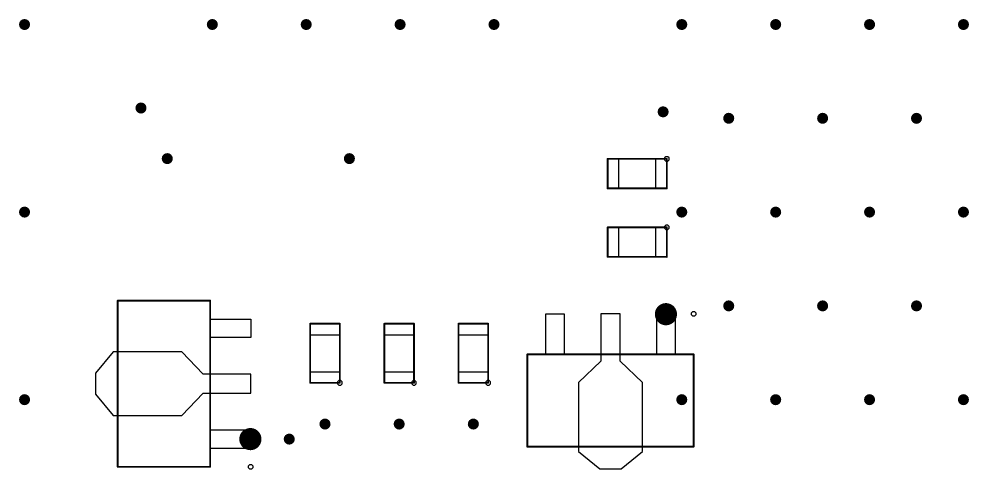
# Model space of a CAD drawing. Header units: inches. Extents: x -0.1 to 68.6, y -0.1 to 53.5.
# Drawn here: x 17.63 to 43.33, y 26.06 to 38.25 of the extents above; entities that cross this region are included whole.
import ezdxf

# ---------------------------------------------------------------- set-up
doc = ezdxf.new("R2010")
doc.units = ezdxf.units.IN
for name, color, linetype in [('Mechanical 15', 56, 'Continuous'), ('Mechanical 6', 56, 'Continuous'), ('Via Holes', 16, 'Continuous')]:
    doc.layers.add(name, color=color, linetype=linetype)

# ---------------------------------------------------------------- blocks, each defined once
blk = doc.blocks.new('SOT_89_3_L4_5_W2_5_P1_50_LS4_2_BR_4')
at = {"layer": 'Mechanical 15'}
for p, q in [((0.624, 1.75), (1.724, 1.75)), ((0.624, 1.25), (0.624, 1.75)), ((0.624, 1.75), (0.624, 1.75)), ((1.724, 1.75), (1.724, 1.25)), ((1.724, 1.25), (0.624, 1.25)), ((-2, 0.863), (-2.471, 0.288)), ((-0.136, 0.863), (-2, 0.863)), ((0.439, 0.26), (-0.136, 0.863)), ((-2.471, 0.288), (-2.471, -0.287)), ((1.724, 0.26), (0.439, 0.26)), ((1.724, -0.26), (1.724, 0.26)), ((-2.471, -0.287), (-2, -0.862)), ((-0.136, -0.862), (0.439, -0.26)), ((0.439, -0.26), (1.724, -0.26)), ((0.439, -0.26), (0.439, -0.26)), ((-2, -0.862), (-0.136, -0.862)), ((0.624, -1.25), (1.724, -1.25)), ((0.624, -1.75), (0.624, -1.25)), ((0.624, -1.25), (0.624, -1.25)), ((1.724, -1.25), (1.724, -1.75)), ((1.724, -1.75), (0.624, -1.75)), ((1.664, -2.225), (1.699, -2.19)), ((1.664, -2.25), (1.664, -2.225)), ((1.664, -2.275), (1.664, -2.25)), ((1.699, -2.31), (1.664, -2.275)), ((1.699, -2.19), (1.749, -2.19)), ((1.749, -2.31), (1.699, -2.31)), ((1.749, -2.19), (1.784, -2.225)), ((1.784, -2.275), (1.749, -2.31)), ((1.784, -2.225), (1.784, -2.25)), ((1.784, -2.25), (1.784, -2.275)), ((1.784, -2.25), (1.784, -2.25)), ((1.784, -2.25), (1.784, -2.25))]:
    blk.add_line(p, q, dxfattribs=at)
for points in [[(-1.874, 2.25, 0.0508, 0.0508, 0), (0.626, 2.25, 0.0508, 0.0508, 0)], [(-1.874, -2.25, 0.0508, 0.0508, 0), (-1.874, 2.25, 0.0508, 0.0508, 0)], [(0.626, -2.25, 0.0508, 0.0508, 0), (0.626, 2.25, 0.0508, 0.0508, 0)], [(-1.874, -2.25, 0.0508, 0.0508, 0), (0.626, -2.25, 0.0508, 0.0508, 0)]]:
    blk.add_lwpolyline(points, format="xyseb", dxfattribs=at)
for points in [[(-1.886, 2.25, 0.0254, 0.0254, 1), (-1.861, 2.25, 0.0254, 0.0254, 1)], [(-1.886, 2.25, 0.0254, 0.0254, 1), (-1.861, 2.25, 0.0254, 0.0254, 1)], [(0.614, 2.25, 0.0254, 0.0254, 1), (0.639, 2.25, 0.0254, 0.0254, 1)], [(0.614, 2.25, 0.0254, 0.0254, 1), (0.639, 2.25, 0.0254, 0.0254, 1)], [(-1.886, -2.25, 0.0254, 0.0254, 1), (-1.861, -2.25, 0.0254, 0.0254, 1)], [(-1.886, -2.25, 0.0254, 0.0254, 1), (-1.861, -2.25, 0.0254, 0.0254, 1)], [(0.614, -2.25, 0.0254, 0.0254, 1), (0.639, -2.25, 0.0254, 0.0254, 1)], [(0.614, -2.25, 0.0254, 0.0254, 1), (0.639, -2.25, 0.0254, 0.0254, 1)]]:
    blk.add_lwpolyline(points, format="xyseb", close=True, dxfattribs=at)
at = {"layer": 'Mechanical 6'}
for points in [[(1.865, -1.5, 0.3, 0.3, 1), (1.565, -1.5, 0.3, 0.3, 1)], [(1.49, -1.5, 0.15, 0.15, 1), (1.64, -1.5, 0.15, 0.15, 1)], [(1.79, -1.5, 0.15, 0.15, 1), (1.94, -1.5, 0.15, 0.15, 1)]]:
    blk.add_lwpolyline(points, format="xyseb", close=True, dxfattribs=at)
blk = doc.blocks.new('C0603_9')
at = {"layer": 'Mechanical 15'}
for p, q in [((-0.8, -0.4), (-0.8, 0.4)), ((-0.8, 0.4), (-0.5, 0.4)), ((-0.5, 0.4), (-0.5, -0.4)), ((0.8, 0.4), (0.5, 0.4)), ((0.5, 0.4), (0.5, -0.4)), ((0.8, -0.4), (0.8, 0.4)), ((-0.825, -0.34), (-0.86, -0.375)), ((-0.86, -0.375), (-0.86, -0.4)), ((-0.86, -0.4), (-0.86, -0.425)), ((-0.86, -0.425), (-0.825, -0.46)), ((-0.775, -0.34), (-0.825, -0.34)), ((-0.825, -0.46), (-0.775, -0.46)), ((-0.5, -0.4), (-0.8, -0.4)), ((-0.8, -0.4), (-0.8, -0.4)), ((-0.74, -0.375), (-0.775, -0.34)), ((-0.775, -0.46), (-0.74, -0.425)), ((-0.74, -0.4), (-0.74, -0.375)), ((-0.74, -0.425), (-0.74, -0.4)), ((-0.74, -0.4), (-0.74, -0.4)), ((-0.74, -0.4), (-0.74, -0.4)), ((0.5, -0.4), (0.8, -0.4)), ((0.8, -0.4), (0.8, -0.4))]:
    blk.add_line(p, q, dxfattribs=at)
for points in [[(-0.8, 0.4, 0.0508, 0.0508, 0), (-0.8, -0.4, 0.0508, 0.0508, 0)], [(-0.8, 0.4, 0.0508, 0.0508, 0), (0.8, 0.4, 0.0508, 0.0508, 0)], [(0.8, 0.4, 0.0508, 0.0508, 0), (0.8, -0.4, 0.0508, 0.0508, 0)], [(-0.8, -0.4, 0.0508, 0.0508, 0), (0.8, -0.4, 0.0508, 0.0508, 0)]]:
    blk.add_lwpolyline(points, format="xyseb", dxfattribs=at)
for points in [[(-0.813, 0.4, 0.0254, 0.0254, 1), (-0.787, 0.4, 0.0254, 0.0254, 1)], [(-0.813, 0.4, 0.0254, 0.0254, 1), (-0.787, 0.4, 0.0254, 0.0254, 1)], [(0.787, 0.4, 0.0254, 0.0254, 1), (0.813, 0.4, 0.0254, 0.0254, 1)], [(0.787, 0.4, 0.0254, 0.0254, 1), (0.813, 0.4, 0.0254, 0.0254, 1)], [(-0.813, -0.4, 0.0254, 0.0254, 1), (-0.787, -0.4, 0.0254, 0.0254, 1)], [(-0.813, -0.4, 0.0254, 0.0254, 1), (-0.787, -0.4, 0.0254, 0.0254, 1)], [(0.787, -0.4, 0.0254, 0.0254, 1), (0.813, -0.4, 0.0254, 0.0254, 1)], [(0.787, -0.4, 0.0254, 0.0254, 1), (0.813, -0.4, 0.0254, 0.0254, 1)]]:
    blk.add_lwpolyline(points, format="xyseb", close=True, dxfattribs=at)
blk = doc.blocks.new('SOT_89_3_L4_5_W2_5_P1_50_LS4_2_BR_18')
at = {"layer": 'Mechanical 15'}
for p, q in [((0.624, 1.75), (1.724, 1.75)), ((0.624, 1.25), (0.624, 1.75)), ((0.624, 1.75), (0.624, 1.75)), ((1.724, 1.75), (1.724, 1.25)), ((1.724, 1.25), (0.624, 1.25)), ((-2, 0.863), (-2.471, 0.288)), ((-0.136, 0.863), (-2, 0.863)), ((0.439, 0.26), (-0.136, 0.863)), ((-2.471, 0.288), (-2.471, -0.287)), ((1.724, 0.26), (0.439, 0.26)), ((1.724, -0.26), (1.724, 0.26)), ((-2.471, -0.287), (-2, -0.862)), ((-0.136, -0.862), (0.439, -0.26)), ((0.439, -0.26), (1.724, -0.26)), ((0.439, -0.26), (0.439, -0.26)), ((-2, -0.862), (-0.136, -0.862)), ((0.624, -1.25), (1.724, -1.25)), ((0.624, -1.75), (0.624, -1.25)), ((0.624, -1.25), (0.624, -1.25)), ((1.724, -1.25), (1.724, -1.75)), ((1.724, -1.75), (0.624, -1.75)), ((1.664, -2.225), (1.699, -2.19)), ((1.664, -2.25), (1.664, -2.225)), ((1.664, -2.275), (1.664, -2.25)), ((1.699, -2.31), (1.664, -2.275)), ((1.699, -2.19), (1.749, -2.19)), ((1.749, -2.31), (1.699, -2.31)), ((1.749, -2.19), (1.784, -2.225)), ((1.784, -2.275), (1.749, -2.31)), ((1.784, -2.225), (1.784, -2.25)), ((1.784, -2.25), (1.784, -2.275)), ((1.784, -2.25), (1.784, -2.25)), ((1.784, -2.25), (1.784, -2.25))]:
    blk.add_line(p, q, dxfattribs=at)
for points in [[(-1.874, 2.25, 0.0508, 0.0508, 0), (0.626, 2.25, 0.0508, 0.0508, 0)], [(-1.874, 2.25, 0.0508, 0.0508, 0), (-1.874, -2.25, 0.0508, 0.0508, 0)], [(0.626, 2.25, 0.0508, 0.0508, 0), (0.626, -2.25, 0.0508, 0.0508, 0)], [(-1.874, -2.25, 0.0508, 0.0508, 0), (0.626, -2.25, 0.0508, 0.0508, 0)]]:
    blk.add_lwpolyline(points, format="xyseb", dxfattribs=at)
for points in [[(-1.886, 2.25, 0.0254, 0.0254, 1), (-1.861, 2.25, 0.0254, 0.0254, 1)], [(-1.886, 2.25, 0.0254, 0.0254, 1), (-1.861, 2.25, 0.0254, 0.0254, 1)], [(0.614, 2.25, 0.0254, 0.0254, 1), (0.639, 2.25, 0.0254, 0.0254, 1)], [(0.614, 2.25, 0.0254, 0.0254, 1), (0.639, 2.25, 0.0254, 0.0254, 1)], [(-1.886, -2.25, 0.0254, 0.0254, 1), (-1.861, -2.25, 0.0254, 0.0254, 1)], [(-1.886, -2.25, 0.0254, 0.0254, 1), (-1.861, -2.25, 0.0254, 0.0254, 1)], [(0.614, -2.25, 0.0254, 0.0254, 1), (0.639, -2.25, 0.0254, 0.0254, 1)], [(0.614, -2.25, 0.0254, 0.0254, 1), (0.639, -2.25, 0.0254, 0.0254, 1)]]:
    blk.add_lwpolyline(points, format="xyseb", close=True, dxfattribs=at)
at = {"layer": 'Mechanical 6'}
for points in [[(1.865, -1.5, 0.3, 0.3, 1), (1.565, -1.5, 0.3, 0.3, 1)], [(1.49, -1.5, 0.15, 0.15, 1), (1.64, -1.5, 0.15, 0.15, 1)], [(1.79, -1.5, 0.15, 0.15, 1), (1.94, -1.5, 0.15, 0.15, 1)]]:
    blk.add_lwpolyline(points, format="xyseb", close=True, dxfattribs=at)
blk = doc.blocks.new('C0603_20')
at = {"layer": 'Mechanical 15'}
for p, q in [((-0.8, -0.4), (-0.8, 0.4)), ((-0.8, 0.4), (-0.5, 0.4)), ((-0.5, 0.4), (-0.5, -0.4)), ((0.8, 0.4), (0.5, 0.4)), ((0.5, 0.4), (0.5, -0.4)), ((0.8, -0.4), (0.8, 0.4)), ((-0.825, -0.34), (-0.86, -0.375)), ((-0.86, -0.375), (-0.86, -0.4)), ((-0.86, -0.4), (-0.86, -0.425)), ((-0.86, -0.425), (-0.825, -0.46)), ((-0.775, -0.34), (-0.825, -0.34)), ((-0.825, -0.46), (-0.775, -0.46)), ((-0.5, -0.4), (-0.8, -0.4)), ((-0.8, -0.4), (-0.8, -0.4)), ((-0.74, -0.375), (-0.775, -0.34)), ((-0.775, -0.46), (-0.74, -0.425)), ((-0.74, -0.4), (-0.74, -0.375)), ((-0.74, -0.425), (-0.74, -0.4)), ((-0.74, -0.4), (-0.74, -0.4)), ((-0.74, -0.4), (-0.74, -0.4)), ((0.5, -0.4), (0.8, -0.4)), ((0.8, -0.4), (0.8, -0.4))]:
    blk.add_line(p, q, dxfattribs=at)
for points in [[(-0.8, 0.4, 0.0508, 0.0508, 0), (-0.8, -0.4, 0.0508, 0.0508, 0)], [(0.8, 0.4, 0.0508, 0.0508, 0), (-0.8, 0.4, 0.0508, 0.0508, 0)], [(0.8, 0.4, 0.0508, 0.0508, 0), (0.8, -0.4, 0.0508, 0.0508, 0)], [(0.8, -0.4, 0.0508, 0.0508, 0), (-0.8, -0.4, 0.0508, 0.0508, 0)]]:
    blk.add_lwpolyline(points, format="xyseb", dxfattribs=at)
for points in [[(-0.813, 0.4, 0.0254, 0.0254, 1), (-0.787, 0.4, 0.0254, 0.0254, 1)], [(-0.813, 0.4, 0.0254, 0.0254, 1), (-0.787, 0.4, 0.0254, 0.0254, 1)], [(0.787, 0.4, 0.0254, 0.0254, 1), (0.813, 0.4, 0.0254, 0.0254, 1)], [(0.787, 0.4, 0.0254, 0.0254, 1), (0.813, 0.4, 0.0254, 0.0254, 1)], [(-0.813, -0.4, 0.0254, 0.0254, 1), (-0.787, -0.4, 0.0254, 0.0254, 1)], [(-0.813, -0.4, 0.0254, 0.0254, 1), (-0.787, -0.4, 0.0254, 0.0254, 1)], [(0.787, -0.4, 0.0254, 0.0254, 1), (0.813, -0.4, 0.0254, 0.0254, 1)], [(0.787, -0.4, 0.0254, 0.0254, 1), (0.813, -0.4, 0.0254, 0.0254, 1)]]:
    blk.add_lwpolyline(points, format="xyseb", close=True, dxfattribs=at)
blk = doc.blocks.new('C0603_21')
at = {"layer": 'Mechanical 15'}
for p, q in [((-0.8, -0.4), (-0.8, 0.4)), ((-0.8, 0.4), (-0.5, 0.4)), ((-0.5, 0.4), (-0.5, -0.4)), ((0.8, 0.4), (0.5, 0.4)), ((0.5, 0.4), (0.5, -0.4)), ((0.8, -0.4), (0.8, 0.4)), ((-0.825, -0.34), (-0.86, -0.375)), ((-0.86, -0.375), (-0.86, -0.4)), ((-0.86, -0.4), (-0.86, -0.425)), ((-0.86, -0.425), (-0.825, -0.46)), ((-0.775, -0.34), (-0.825, -0.34)), ((-0.825, -0.46), (-0.775, -0.46)), ((-0.5, -0.4), (-0.8, -0.4)), ((-0.8, -0.4), (-0.8, -0.4)), ((-0.74, -0.375), (-0.775, -0.34)), ((-0.775, -0.46), (-0.74, -0.425)), ((-0.74, -0.4), (-0.74, -0.375)), ((-0.74, -0.425), (-0.74, -0.4)), ((-0.74, -0.4), (-0.74, -0.4)), ((-0.74, -0.4), (-0.74, -0.4)), ((0.5, -0.4), (0.8, -0.4)), ((0.8, -0.4), (0.8, -0.4))]:
    blk.add_line(p, q, dxfattribs=at)
for points in [[(0.8, 0.4, 0.0508, 0.0508, 0), (-0.8, 0.4, 0.0508, 0.0508, 0)], [(-0.8, 0.4, 0.0508, 0.0508, 0), (-0.8, -0.4, 0.0508, 0.0508, 0)], [(0.8, 0.4, 0.0508, 0.0508, 0), (0.8, -0.4, 0.0508, 0.0508, 0)], [(0.8, -0.4, 0.0508, 0.0508, 0), (-0.8, -0.4, 0.0508, 0.0508, 0)]]:
    blk.add_lwpolyline(points, format="xyseb", dxfattribs=at)
for points in [[(-0.813, 0.4, 0.0254, 0.0254, 1), (-0.787, 0.4, 0.0254, 0.0254, 1)], [(-0.813, 0.4, 0.0254, 0.0254, 1), (-0.787, 0.4, 0.0254, 0.0254, 1)], [(0.787, 0.4, 0.0254, 0.0254, 1), (0.813, 0.4, 0.0254, 0.0254, 1)], [(0.787, 0.4, 0.0254, 0.0254, 1), (0.813, 0.4, 0.0254, 0.0254, 1)], [(-0.813, -0.4, 0.0254, 0.0254, 1), (-0.787, -0.4, 0.0254, 0.0254, 1)], [(-0.813, -0.4, 0.0254, 0.0254, 1), (-0.787, -0.4, 0.0254, 0.0254, 1)], [(0.787, -0.4, 0.0254, 0.0254, 1), (0.813, -0.4, 0.0254, 0.0254, 1)], [(0.787, -0.4, 0.0254, 0.0254, 1), (0.813, -0.4, 0.0254, 0.0254, 1)]]:
    blk.add_lwpolyline(points, format="xyseb", close=True, dxfattribs=at)
blk = doc.blocks.new('C0603_22')
at = {"layer": 'Mechanical 15'}
for p, q in [((-0.8, -0.4), (-0.8, 0.4)), ((-0.8, 0.4), (-0.5, 0.4)), ((-0.5, 0.4), (-0.5, -0.4)), ((0.8, 0.4), (0.5, 0.4)), ((0.5, 0.4), (0.5, -0.4)), ((0.8, -0.4), (0.8, 0.4)), ((-0.825, -0.34), (-0.86, -0.375)), ((-0.86, -0.375), (-0.86, -0.4)), ((-0.86, -0.4), (-0.86, -0.425)), ((-0.86, -0.425), (-0.825, -0.46)), ((-0.775, -0.34), (-0.825, -0.34)), ((-0.825, -0.46), (-0.775, -0.46)), ((-0.5, -0.4), (-0.8, -0.4)), ((-0.8, -0.4), (-0.8, -0.4)), ((-0.74, -0.375), (-0.775, -0.34)), ((-0.775, -0.46), (-0.74, -0.425)), ((-0.74, -0.4), (-0.74, -0.375)), ((-0.74, -0.425), (-0.74, -0.4)), ((-0.74, -0.4), (-0.74, -0.4)), ((-0.74, -0.4), (-0.74, -0.4)), ((0.5, -0.4), (0.8, -0.4)), ((0.8, -0.4), (0.8, -0.4))]:
    blk.add_line(p, q, dxfattribs=at)
for points in [[(-0.8, 0.4, 0.0508, 0.0508, 0), (-0.8, -0.4, 0.0508, 0.0508, 0)], [(-0.8, 0.4, 0.0508, 0.0508, 0), (0.8, 0.4, 0.0508, 0.0508, 0)], [(0.8, 0.4, 0.0508, 0.0508, 0), (0.8, -0.4, 0.0508, 0.0508, 0)], [(-0.8, -0.4, 0.0508, 0.0508, 0), (0.8, -0.4, 0.0508, 0.0508, 0)]]:
    blk.add_lwpolyline(points, format="xyseb", dxfattribs=at)
for points in [[(-0.813, 0.4, 0.0254, 0.0254, 1), (-0.787, 0.4, 0.0254, 0.0254, 1)], [(-0.813, 0.4, 0.0254, 0.0254, 1), (-0.787, 0.4, 0.0254, 0.0254, 1)], [(0.787, 0.4, 0.0254, 0.0254, 1), (0.813, 0.4, 0.0254, 0.0254, 1)], [(0.787, 0.4, 0.0254, 0.0254, 1), (0.813, 0.4, 0.0254, 0.0254, 1)], [(-0.813, -0.4, 0.0254, 0.0254, 1), (-0.787, -0.4, 0.0254, 0.0254, 1)], [(-0.813, -0.4, 0.0254, 0.0254, 1), (-0.787, -0.4, 0.0254, 0.0254, 1)], [(0.787, -0.4, 0.0254, 0.0254, 1), (0.813, -0.4, 0.0254, 0.0254, 1)], [(0.787, -0.4, 0.0254, 0.0254, 1), (0.813, -0.4, 0.0254, 0.0254, 1)]]:
    blk.add_lwpolyline(points, format="xyseb", close=True, dxfattribs=at)
blk = doc.blocks.new('C0603_23')
at = {"layer": 'Mechanical 15'}
for p, q in [((-0.8, -0.4), (-0.8, 0.4)), ((-0.8, 0.4), (-0.5, 0.4)), ((-0.5, 0.4), (-0.5, -0.4)), ((0.8, 0.4), (0.5, 0.4)), ((0.5, 0.4), (0.5, -0.4)), ((0.8, -0.4), (0.8, 0.4)), ((-0.825, -0.34), (-0.86, -0.375)), ((-0.86, -0.375), (-0.86, -0.4)), ((-0.86, -0.4), (-0.86, -0.425)), ((-0.86, -0.425), (-0.825, -0.46)), ((-0.775, -0.34), (-0.825, -0.34)), ((-0.825, -0.46), (-0.775, -0.46)), ((-0.5, -0.4), (-0.8, -0.4)), ((-0.8, -0.4), (-0.8, -0.4)), ((-0.74, -0.375), (-0.775, -0.34)), ((-0.775, -0.46), (-0.74, -0.425)), ((-0.74, -0.4), (-0.74, -0.375)), ((-0.74, -0.425), (-0.74, -0.4)), ((-0.74, -0.4), (-0.74, -0.4)), ((-0.74, -0.4), (-0.74, -0.4)), ((0.5, -0.4), (0.8, -0.4)), ((0.8, -0.4), (0.8, -0.4))]:
    blk.add_line(p, q, dxfattribs=at)
for points in [[(-0.8, 0.4, 0.0508, 0.0508, 0), (0.8, 0.4, 0.0508, 0.0508, 0)], [(-0.8, 0.4, 0.0508, 0.0508, 0), (-0.8, -0.4, 0.0508, 0.0508, 0)], [(0.8, 0.4, 0.0508, 0.0508, 0), (0.8, -0.4, 0.0508, 0.0508, 0)], [(-0.8, -0.4, 0.0508, 0.0508, 0), (0.8, -0.4, 0.0508, 0.0508, 0)]]:
    blk.add_lwpolyline(points, format="xyseb", dxfattribs=at)
for points in [[(-0.813, 0.4, 0.0254, 0.0254, 1), (-0.787, 0.4, 0.0254, 0.0254, 1)], [(-0.813, 0.4, 0.0254, 0.0254, 1), (-0.787, 0.4, 0.0254, 0.0254, 1)], [(0.787, 0.4, 0.0254, 0.0254, 1), (0.813, 0.4, 0.0254, 0.0254, 1)], [(0.787, 0.4, 0.0254, 0.0254, 1), (0.813, 0.4, 0.0254, 0.0254, 1)], [(-0.813, -0.4, 0.0254, 0.0254, 1), (-0.787, -0.4, 0.0254, 0.0254, 1)], [(-0.813, -0.4, 0.0254, 0.0254, 1), (-0.787, -0.4, 0.0254, 0.0254, 1)], [(0.787, -0.4, 0.0254, 0.0254, 1), (0.813, -0.4, 0.0254, 0.0254, 1)], [(0.787, -0.4, 0.0254, 0.0254, 1), (0.813, -0.4, 0.0254, 0.0254, 1)]]:
    blk.add_lwpolyline(points, format="xyseb", close=True, dxfattribs=at)

msp = doc.modelspace()

# ---------------------------------------------------------------- hatches: boundary and pattern name
at = {"layer": 'Via Holes'}
h = msp.add_hatch(color=7, dxfattribs=at)
edge = h.paths.add_edge_path()
edge.add_arc((17.78, 38.1), 0.15, 0, 360)
h = msp.add_hatch(color=7, dxfattribs=at)
edge = h.paths.add_edge_path()
edge.add_arc((22.86, 38.1), 0.15, 0, 360)
h = msp.add_hatch(color=7, dxfattribs=at)
edge = h.paths.add_edge_path()
edge.add_arc((25.4, 38.1), 0.15, 0, 360)
h = msp.add_hatch(color=7, dxfattribs=at)
edge = h.paths.add_edge_path()
edge.add_arc((27.94, 38.1), 0.15, 0, 360)
h = msp.add_hatch(color=7, dxfattribs=at)
edge = h.paths.add_edge_path()
edge.add_arc((30.48, 38.1), 0.15, 0, 360)
h = msp.add_hatch(color=7, dxfattribs=at)
edge = h.paths.add_edge_path()
edge.add_arc((35.56, 38.1), 0.15, 0, 360)
h = msp.add_hatch(color=7, dxfattribs=at)
edge = h.paths.add_edge_path()
edge.add_arc((38.1, 38.1), 0.15, 0, 360)
h = msp.add_hatch(color=7, dxfattribs=at)
edge = h.paths.add_edge_path()
edge.add_arc((40.64, 38.1), 0.15, 0, 360)
h = msp.add_hatch(color=7, dxfattribs=at)
edge = h.paths.add_edge_path()
edge.add_arc((43.18, 38.1), 0.15, 0, 360)
h = msp.add_hatch(color=7, dxfattribs=at)
edge = h.paths.add_edge_path()
edge.add_arc((20.93, 35.839), 0.15, 0, 360)
h = msp.add_hatch(color=7, dxfattribs=at)
edge = h.paths.add_edge_path()
edge.add_arc((35.055, 35.735), 0.15, 0, 360)
h = msp.add_hatch(color=7, dxfattribs=at)
edge = h.paths.add_edge_path()
edge.add_arc((36.83, 35.56), 0.15, 0, 360)
h = msp.add_hatch(color=7, dxfattribs=at)
edge = h.paths.add_edge_path()
edge.add_arc((39.37, 35.56), 0.15, 0, 360)
h = msp.add_hatch(color=7, dxfattribs=at)
edge = h.paths.add_edge_path()
edge.add_arc((41.91, 35.56), 0.15, 0, 360)
h = msp.add_hatch(color=7, dxfattribs=at)
edge = h.paths.add_edge_path()
edge.add_arc((21.641, 34.468), 0.15, 0, 360)
h = msp.add_hatch(color=7, dxfattribs=at)
edge = h.paths.add_edge_path()
edge.add_arc((26.568, 34.468), 0.15, 0, 360)
h = msp.add_hatch(color=7, dxfattribs=at)
edge = h.paths.add_edge_path()
edge.add_arc((17.78, 33.02), 0.15, 0, 360)
h = msp.add_hatch(color=7, dxfattribs=at)
edge = h.paths.add_edge_path()
edge.add_arc((35.56, 33.02), 0.15, 0, 360)
h = msp.add_hatch(color=7, dxfattribs=at)
edge = h.paths.add_edge_path()
edge.add_arc((38.1, 33.02), 0.15, 0, 360)
h = msp.add_hatch(color=7, dxfattribs=at)
edge = h.paths.add_edge_path()
edge.add_arc((40.64, 33.02), 0.15, 0, 360)
h = msp.add_hatch(color=7, dxfattribs=at)
edge = h.paths.add_edge_path()
edge.add_arc((43.18, 33.02), 0.15, 0, 360)
h = msp.add_hatch(color=7, dxfattribs=at)
edge = h.paths.add_edge_path()
edge.add_arc((36.83, 30.48), 0.15, 0, 360)
h = msp.add_hatch(color=7, dxfattribs=at)
edge = h.paths.add_edge_path()
edge.add_arc((39.37, 30.48), 0.15, 0, 360)
h = msp.add_hatch(color=7, dxfattribs=at)
edge = h.paths.add_edge_path()
edge.add_arc((41.91, 30.48), 0.15, 0, 360)
h = msp.add_hatch(color=7, dxfattribs=at)
edge = h.paths.add_edge_path()
edge.add_arc((17.78, 27.94), 0.15, 0, 360)
h = msp.add_hatch(color=7, dxfattribs=at)
edge = h.paths.add_edge_path()
edge.add_arc((35.56, 27.94), 0.15, 0, 360)
h = msp.add_hatch(color=7, dxfattribs=at)
edge = h.paths.add_edge_path()
edge.add_arc((38.1, 27.94), 0.15, 0, 360)
h = msp.add_hatch(color=7, dxfattribs=at)
edge = h.paths.add_edge_path()
edge.add_arc((40.64, 27.94), 0.15, 0, 360)
h = msp.add_hatch(color=7, dxfattribs=at)
edge = h.paths.add_edge_path()
edge.add_arc((43.18, 27.94), 0.15, 0, 360)
h = msp.add_hatch(color=7, dxfattribs=at)
edge = h.paths.add_edge_path()
edge.add_arc((25.908, 27.28), 0.15, 0, 360)
h = msp.add_hatch(color=7, dxfattribs=at)
edge = h.paths.add_edge_path()
edge.add_arc((27.915, 27.28), 0.15, 0, 360)
h = msp.add_hatch(color=7, dxfattribs=at)
edge = h.paths.add_edge_path()
edge.add_arc((29.921, 27.28), 0.15, 0, 360)
h = msp.add_hatch(color=7, dxfattribs=at)
edge = h.paths.add_edge_path()
edge.add_arc((24.941, 26.872), 0.15, 0, 360)

# ---------------------------------------------------------------- block references
for name, p, rotation in [('C0603_20', (34.355, 34.061), 180), ('C0603_21', (34.355, 32.207), 180), ('SOT_89_3_L4_5_W2_5_P1_50_LS4_2_BR_18', (33.631, 28.54), 90), ('C0603_9', (25.908, 29.196), 90), ('C0603_23', (27.915, 29.196), 90), ('C0603_22', (29.921, 29.196), 90)]:
    msp.add_blockref(name, p, dxfattribs=dict(rotation=rotation))
msp.add_blockref('SOT_89_3_L4_5_W2_5_P1_50_LS4_2_BR_4', (22.174, 28.372))

doc.saveas('drawing.dxf')
